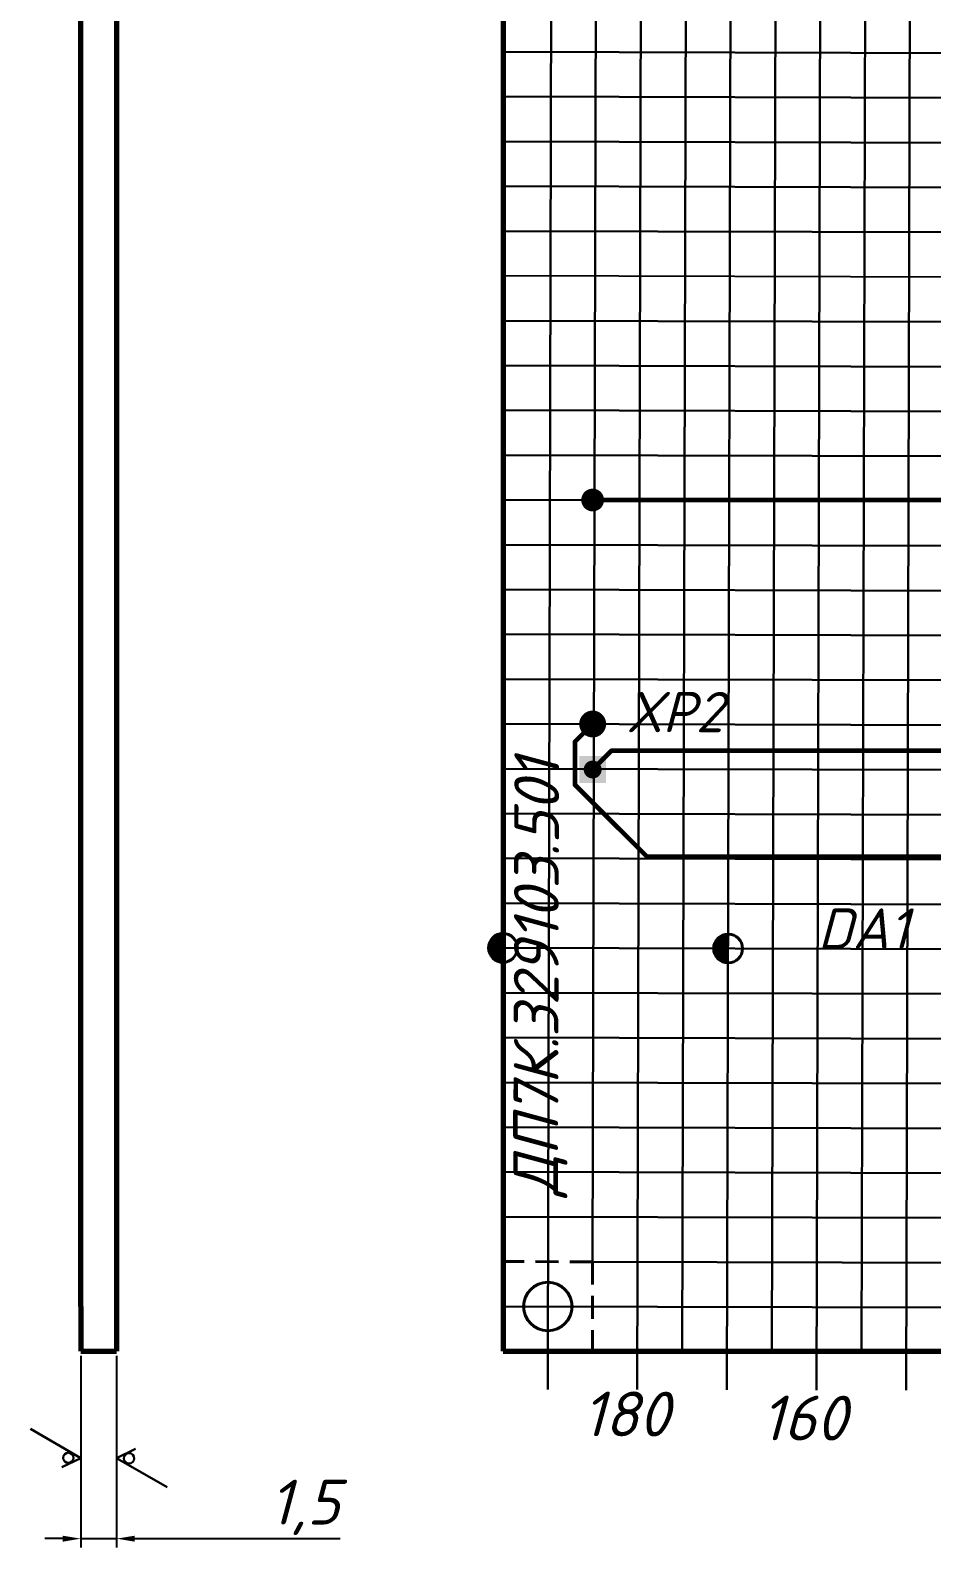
# Model space of a CAD drawing. Header units: millimetres. Extents: x -1529 to 2898, y -1337 to 2183.
# Drawn here: x 1606.2 to 1731.9, y -1076.4 to -864.8 of the extents above; entities that cross this region are included whole.
import ezdxf

# ---------------------------------------------------------------- set-up
doc = ezdxf.new("R2010")
doc.units = ezdxf.units.MM
doc.linetypes.add('невидимая2', pattern=[4.7625, 3.175, -1.5875])
doc.layers.get('0').update_dxf_attribs({"lineweight": 40})
doc.layers.add('2-тонкие', color=141, linetype='Continuous', lineweight=30)
doc.layers.add('TopOverlay', color=2, linetype='Continuous')
doc.styles.get("Standard").update_dxf_attribs({"font": 'isocpeui.ttf', "height": 5})
doc.styles.add('Мой', font='isocpeui.ttf')
doc.styles.add('стиль1', font='isocpeui.ttf')
doc.dimstyles.new('ISO-25', dxfattribs={"dimtxt": 2.5, "dimasz": 2.5, "dimexe": 1.25, "dimexo": 0.625, "dimtad": 1, "dimtxsty": 'Standard', "dimcen": 2.5, "dimadec": 0, "dimazin": 0, "dimtfac": 1, "dimtmove": 0, "dimatfit": 3, "dimfxl": 1, "dimarcsym": 0})

# ---------------------------------------------------------------- blocks, each defined once
blk = doc.blocks.new('*D7')
at = {"layer": 'Defpoints', "color": 0, "transparency": 16777216}
for p in [(1613.23, -1049.05), (1618.23, -1049.05), (1613.23, -1075.19)]:
    blk.add_point(p, dxfattribs=at)
at = {"layer": 'TopOverlay', "color": 0, "lineweight": -2, "transparency": 16777216}
for p, q in [((1613.23, -1049.68), (1613.23, -1076.44)), ((1618.23, -1049.68), (1618.23, -1076.44)), ((1610.73, -1075.19), (1608.23, -1075.19)), ((1613.23, -1075.19), (1618.23, -1075.19)), ((1620.73, -1075.19), (1649.42, -1075.19))]:
    blk.add_line(p, q, dxfattribs=at)
at = {"layer": 'TopOverlay', "color": 0, "transparency": 16777216}
for points in [[(1610.73, -1074.78), (1610.73, -1075.61), (1613.23, -1075.19)], [(1620.73, -1074.78), (1620.73, -1075.61), (1618.23, -1075.19)]]:
    blk.add_solid(points, dxfattribs=at)
at = {"layer": 'TopOverlay', "color": 0, "transparency": 16777216, "insert": (1644.43, -1070.82), "char_height": 2.5, "attachment_point": 5, "style": 'Мой'}
blk.add_mtext('{\\H2.5x;1,5}', dxfattribs=at)

msp = doc.modelspace()

# ---------------------------------------------------------------- hatches: boundary and pattern name
at = {"layer": '2-тонкие', "true_color": 0xffffff}
h = msp.add_hatch(color=7, dxfattribs=at)
h.dxf.hatch_style = 1
h.paths.add_polyline_path([(1672.012, -990.776, 0.4007649), (1670.093, -992.785, 0.0138001), (1670.096, -992.896), (1672.007, -992.901)])
h = msp.add_hatch(color=7, dxfattribs=at)
h.dxf.hatch_style = 1
h.paths.add_polyline_path([(1703.399, -990.857, 0.4007649), (1701.481, -992.867, 0.0138001), (1701.484, -992.978), (1703.394, -992.983)])
h = msp.add_hatch(color=7, dxfattribs=at)
h.dxf.hatch_style = 1
h.paths.add_polyline_path([(1672.007, -992.901), (1670.096, -992.896, 0.3833407), (1672.002, -994.794)])
h = msp.add_hatch(color=7, dxfattribs=at)
h.dxf.hatch_style = 1
h.paths.add_polyline_path([(1703.394, -992.983), (1701.484, -992.978, 0.3833407), (1703.389, -994.876)])

# ---------------------------------------------------------------- linework, layer by layer
at = {"color": 0, "lineweight": 70}
for p, q in [((1613.231, -1042.801), (1613.231, -799.051)), ((1618.231, -799.051), (1618.231, -1042.801)), ((1672.105, -799.051), (1672.105, -1049.051)), ((1613.231, -1042.801), (1613.231, -1049.051)), ((1618.231, -1042.801), (1618.231, -1049.051)), ((1613.231, -1049.051), (1618.231, -1049.051)), ((1672.105, -1049.051), (1915.855, -1049.051))]:
    msp.add_line(p, q, dxfattribs=at)
at = {"color": 0, "linetype": 'невидимая2'}
for p, q in [((1684.594, -1036.567), (1672.105, -1036.534)), ((1684.594, -1036.569), (1684.577, -1049.051))]:
    msp.add_line(p, q, dxfattribs=at)
at = {"color": 0}
for centre, radius in [((1672.105, -992.785), 2.011), ((1703.492, -992.867), 2.011), ((1703.492, -992.867), 2.011), ((1678.355, -1042.801), 3.375)]:
    msp.add_circle(centre, radius, dxfattribs=at)
at = {"layer": '2-тонкие', "color": 0}
for p, q in [((1678.996, -799.051), (1678.338, -1049.361)), ((1690.832, -1054.393), (1691.497, -799.051)), ((1697.74, -799.051), (1697.089, -1049.1)), ((1703.332, -1054.426), (1703.997, -799.051)), ((1710.24, -799.051), (1709.588, -1049.133)), ((1715.832, -1054.458), (1716.497, -799.051)), ((1722.74, -799.051), (1722.088, -1049.165)), ((1728.997, -799.051), (1728.332, -1054.491)), ((1685.181, -811.568), (1684.594, -1036.569)), ((1915.855, -868.42), (1672.105, -867.785)), ((1672.105, -874.035), (1921.294, -874.684)), ((1915.855, -880.92), (1672.105, -880.285)), ((1921.261, -887.184), (1672.105, -886.535)), ((1672.105, -892.785), (1915.855, -893.42)), ((1672.105, -905.285), (1915.855, -905.92)), ((1921.196, -912.184), (1672.105, -911.535)), ((1915.855, -918.42), (1672.105, -917.785)), ((1672.105, -924.035), (1921.164, -924.684)), ((1915.855, -930.92), (1672.105, -930.285)), ((1672.105, -936.535), (1921.131, -937.184)), ((1915.855, -943.42), (1672.105, -942.785)), ((1921.098, -949.684), (1672.105, -949.035)), ((1672.105, -955.285), (1915.855, -955.92)), ((1921.066, -962.184), (1672.105, -961.535)), ((1672.105, -967.785), (1915.855, -968.42)), ((1921.033, -974.684), (1672.105, -974.035)), ((1915.855, -980.92), (1672.105, -980.285)), ((1672.105, -986.535), (1921.001, -987.184)), ((1915.855, -993.42), (1672.105, -992.785)), ((1672.105, -999.035), (1920.968, -999.684)), ((1915.855, -1005.92), (1672.105, -1005.285)), ((1920.936, -1012.183), (1672.105, -1011.535)), ((1672.105, -1017.785), (1915.855, -1018.42)), ((1920.903, -1024.683), (1672.105, -1024.035)), ((1672.129, -1030.285), (1915.855, -1030.92)), ((1903.377, -1037.161), (1684.594, -1036.567)), ((1915.846, -1043.42), (1672.097, -1042.785)), ((1690.862, -1049.06), (1678.362, -1049.06)), ((1678.362, -1049.06), (1678.362, -1054.361)), ((1613.231, -1063.946), (1606.204, -1059.879)), ((1610.595, -1065.231), (1613.231, -1063.946)), ((1620.866, -1062.661), (1618.231, -1063.946)), ((1618.231, -1063.946), (1625.262, -1068.005))]:
    msp.add_line(p, q, dxfattribs=at)
for centre in [(1611.498, -1063.902), (1619.963, -1063.99)]:
    msp.add_circle(centre, 0.715, dxfattribs=at)
at = {"layer": 'TopOverlay', "color": 0}
msp.add_line((1921.229, -899.684), (1672.105, -899.035), dxfattribs=at)
for points, const_width in [([(1685.399, -930.301, -1), (1683.811, -930.301, -1)], 1.587), ([(1685.049, -930.301, -1), (1684.16, -930.301, -1)], 0.889), ([(1684.002, -929.984, -1), (1683.938, -929.984, -1)], 0.0635), ([(1684.002, -929.984, -1), (1683.938, -929.984, -1)], 0.0635), ([(1684.002, -930.619, -1), (1683.938, -930.619, -1)], 0.0635), ([(1684.002, -930.619, -1), (1683.938, -930.619, -1)], 0.0635), ([(1684.319, -929.984, -1), (1684.256, -929.984, -1)], 0.0635), ([(1684.319, -929.984, -1), (1684.256, -929.984, -1)], 0.0635), ([(1684.319, -930.301, -1), (1684.256, -930.301, -1)], 0.0635), ([(1684.319, -930.301, -1), (1684.256, -930.301, -1)], 0.0635), ([(1684.319, -930.619, -1), (1684.256, -930.619, -1)], 0.0635), ([(1684.319, -930.619, -1), (1684.256, -930.619, -1)], 0.0635), ([(1684.764, -930.301, -1), (1684.446, -930.301, -1)], 0.318), ([(1684.637, -929.666, -1), (1684.573, -929.666, -1)], 0.0635), ([(1684.637, -929.666, -1), (1684.573, -929.666, -1)], 0.0635), ([(1684.637, -930.936, -1), (1684.573, -930.936, -1)], 0.0635), ([(1684.637, -930.936, -1), (1684.573, -930.936, -1)], 0.0635), ([(1684.954, -929.984, -1), (1684.891, -929.984, -1)], 0.0635), ([(1684.954, -929.984, -1), (1684.891, -929.984, -1)], 0.0635), ([(1684.954, -930.301, -1), (1684.891, -930.301, -1)], 0.0635), ([(1684.954, -930.301, -1), (1684.891, -930.301, -1)], 0.0635), ([(1684.954, -930.619, -1), (1684.891, -930.619, -1)], 0.0635), ([(1684.954, -930.619, -1), (1684.891, -930.619, -1)], 0.0635), ([(1685.272, -929.984, -1), (1685.208, -929.984, -1)], 0.0635), ([(1685.272, -929.984, -1), (1685.208, -929.984, -1)], 0.0635), ([(1685.272, -930.619, -1), (1685.208, -930.619, -1)], 0.0635), ([(1685.272, -930.619, -1), (1685.208, -930.619, -1)], 0.0635), ([(1685.542, -961.551, -1), (1683.667, -961.551, -1)], 1.875), ([(1685.23, -961.551, -1), (1683.98, -961.551, -1)], 1.25), ([(1684.002, -960.916, -1), (1683.938, -960.916, -1)], 0.0635), ([(1684.002, -960.916, -1), (1683.938, -960.916, -1)], 0.0635), ([(1685.272, -960.916, -1), (1685.208, -960.916, -1)], 0.0635), ([(1685.272, -960.916, -1), (1685.208, -960.916, -1)], 0.0635), ([(1684.764, -961.551, -1), (1684.446, -961.551, -1)], 0.318), ([(1684.637, -962.186, -1), (1684.573, -962.186, -1)], 0.0635), ([(1684.637, -962.186, -1), (1684.573, -962.186, -1)], 0.0635), ([(1682.293, -964.022, -1), (1681.975, -964.022, -1)], 0.318), ([(1682.293, -964.022, -1), (1681.975, -964.022, -1)], 0.318), ([(1687.408, -965.257, -1), (1687.091, -965.257, -1)], 0.318), ([(1687.408, -965.257, -1), (1687.091, -965.257, -1)], 0.318), ([(1685.23, -967.901, -1), (1683.98, -967.901, -1)], 1.25), ([(1684.002, -967.266, -1), (1683.938, -967.266, -1)], 0.0635), ([(1684.002, -967.266, -1), (1683.938, -967.266, -1)], 0.0635), ([(1685.272, -967.266, -1), (1685.208, -967.266, -1)], 0.0635), ([(1685.272, -967.266, -1), (1685.208, -967.266, -1)], 0.0635), ([(1684.764, -967.901, -1), (1684.446, -967.901, -1)], 0.318), ([(1684.637, -968.536, -1), (1684.573, -968.536, -1)], 0.0635), ([(1684.637, -968.536, -1), (1684.573, -968.536, -1)], 0.0635), ([(1682.293, -970.019, -1), (1681.975, -970.019, -1)], 0.318), ([(1682.293, -970.019, -1), (1681.975, -970.019, -1)], 0.318), ([(1692.326, -980.052, -1), (1692.008, -980.052, -1)], 0.318), ([(1692.326, -980.052, -1), (1692.008, -980.052, -1)], 0.318)]:
    msp.add_lwpolyline(points, format="xyb", close=True, dxfattribs=dict(at, const_width=const_width))
for points, const_width in [([(1684.287, -929.984), (1683.97, -929.984)], 0.127), ([(1684.287, -930.301), (1683.97, -929.984)], 0.127), ([(1684.287, -930.301), (1683.97, -930.619)], 0.127), ([(1684.287, -930.619), (1683.97, -930.619)], 0.127), ([(1684.605, -929.666), (1684.287, -929.984)], 0.127), ([(1684.605, -930.936), (1684.287, -930.619)], 0.127), ([(1795.068, -930.301), (1684.605, -930.301)], 0.635), ([(1684.922, -929.984), (1684.605, -929.666)], 0.127), ([(1684.922, -930.619), (1684.605, -930.936)], 0.127), ([(1685.24, -929.984), (1684.922, -930.301)], 0.127), ([(1685.24, -929.984), (1684.922, -929.984)], 0.127), ([(1685.24, -930.619), (1684.922, -930.301)], 0.127), ([(1685.24, -930.619), (1684.922, -930.619)], 0.127), ([(1684.605, -962.186), (1683.97, -960.916)], 0.127), ([(1685.24, -960.916), (1683.97, -960.916)], 0.127), ([(1685.24, -960.916), (1684.605, -962.186)], 0.127), ([(1684.605, -961.551), (1682.134, -964.022)], 0.635), ([(1682.134, -970.019), (1682.134, -964.022)], 0.635), ([(1687.249, -965.257), (1684.605, -967.901)], 0.635), ([(1741.379, -965.257), (1687.249, -965.257)], 0.635), ([(1684.605, -968.536), (1683.97, -967.266)], 0.127), ([(1685.24, -967.266), (1683.97, -967.266)], 0.127), ([(1685.24, -967.266), (1684.605, -968.536)], 0.127), ([(1692.167, -980.052), (1682.134, -970.019)], 0.635), ([(1746.523, -980.052), (1692.167, -980.052)], 0.635)]:
    msp.add_lwpolyline(points, dxfattribs=dict(at, const_width=const_width))
msp.add_solid([(1686.48, -969.776), (1682.73, -969.776), (1686.48, -966.026), (1682.73, -966.026)], dxfattribs=at)

# ---------------------------------------------------------------- texts
at = {"layer": 'TopOverlay', "color": 0, "style": 'стиль1'}
for s, p in [('XP2', (1689.252, -962.695)), ('DA1', (1715.992, -992.899))]:
    msp.add_text(s, height=5.625, dxfattribs=at).set_placement(p)
at = {"layer": 'TopOverlay', "color": 0, "char_height": 6.25, "attachment_point": 9, "style": 'стиль1'}
for s, width, insert, rotation in [('ДП7К.329103.501', 62.0924, (1681.226, -966.338), 89.85064), ('180', 6.85331, (1695.275, -1060.94), 359.85064), ('160', 6.85331, (1720.009, -1061.502), 359.85064)]:
    msp.add_mtext_dynamic_manual_height_columns(s, width=width, gutter_width=20, heights=[0], dxfattribs=dict(at, insert=insert, rotation=rotation))

# ---------------------------------------------------------------- dimensions: what is measured, and where the dimension line sits
at = {"layer": 'TopOverlay', "color": 0}
dim = msp.add_linear_dim(base=(1613.231, -1075.194), p1=(1618.231, -1049.051), p2=(1613.231, -1049.051), text='{\\H2.5x;1,5}', dimstyle='ISO-25', override={"dimtxsty": 'Мой'}, dxfattribs=at)
dim.commit()
dim.dimension.update_dxf_attribs({"geometry": '*D7', "text_midpoint": (1644.431, -1075.194), "dimtype": 160})

doc.saveas('drawing.dxf')
